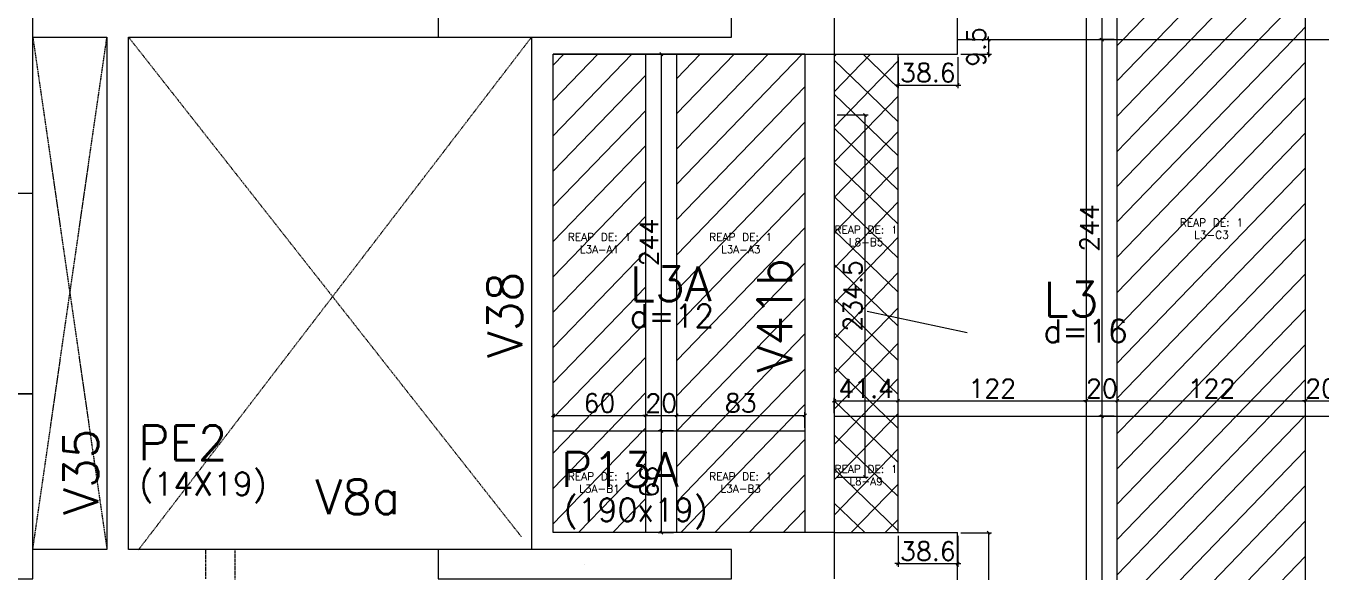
# Model space of a CAD drawing. Extents: x -40810 to 33675, y -2018 to 21213.
# Drawn here: x 15713 to 16552, y 14999 to 15353 of the extents above; entities that cross this region are included whole.
import ezdxf
from ezdxf.enums import TextEntityAlignment as Align

# ---------------------------------------------------------------- set-up
doc = ezdxf.new("R2010")
doc.units = 0
doc.linetypes.add('ESTILO_TQS_0001', pattern=[1, 0.7, -0.3])
doc.linetypes.add('TRAZO_HUECO', pattern=[0.75, 0.5, -0.25])
doc.layers.get('0').update_dxf_attribs({"color": 1, "lineweight": 9})
for name, color, linetype in [('1', 5, 'Continuous'), ('10', 7, 'Continuous'), ('12', 3, 'Continuous'), ('13', 7, 'Continuous'), ('201', 7, 'ESTILO_TQS_0001'), ('241', 7, 'TRAZO_HUECO'), ('242', 3, 'Continuous'), ('3', 2, 'Continuous'), ('4', 2, 'Continuous'), ('8', 5, 'Continuous'), ('9', 3, 'Continuous'), ('NOMENCLATURA', 7, 'Continuous'), ('P-NOTAS', 7, 'Continuous'), ('Painéis', 255, 'Continuous')]:
    doc.layers.add(name, color=color, linetype=linetype)
doc.layers.add('REAPROVEITAMENTO', color=251, linetype='Continuous', lineweight=9)
doc.styles.add('Romans', font='romans.shx', dxfattribs={"height": 12})
doc.styles.get("Standard").update_dxf_attribs({"font": 'romans.shx', "width": 0.8})
doc.styles.add('standart', font='txt.shx')
doc.dimstyles.new('cotas', dxfattribs={"dimtxt": 9, "dimasz": 2, "dimexe": 2, "dimexo": 2, "dimgap": 2, "dimtad": 1, "dimdec": 1, "dimzin": 12, "dimdsep": 46, "dimtxsty": 'Romans', "dimblk": 'OBLIQUE', "dimcen": 9, "dimclrd": 4, "dimclre": 4, "dimclrt": 240, "dimaunit": 1, "dimadec": 8, "dimazin": 3, "dimtfac": 1, "dimtdec": 1, "dimtix": 1, "dimtmove": 0, "dimatfit": 2, "dimldrblk": 'OBLIQUE', "dimfxl": 1, "dimtolj": 1, "dimtzin": 0, "dimlwd": -1, "dimlwe": -1, "dimarcsym": 0})
pattern_1 = [(46, (-222.171, -201.545), (-11.419519, 11.027702), [])]
pattern_2 = [(46, (-222.171, -201.545), (-11.419519, 11.027702), []), (136, (-222.171, -201.545), (-11.027702, -11.419519), [])]

# ---------------------------------------------------------------- blocks, each defined once
blk = doc.blocks.new('_Oblique')
at = {"color": 0, "linetype": 'ByBlock', "lineweight": -2}
blk.add_line((-0.5, -0.5), (0.5, 0.5), dxfattribs=at)
blk = doc.blocks.new('*D3907')
at = {"layer": 'Defpoints', "color": 0, "linetype": 'Continuous', "ltscale": 30, "transparency": 16777216}
for p in [(16114.19, 15100.75), (16054.19, 15090.75), (16114.19, 15090.75)]:
    blk.add_point(p, dxfattribs=at)
at = {"layer": 'P-NOTAS', "color": 4, "linetype": 'Continuous', "ltscale": 30, "transparency": 16777216}
for p, q in [((16054.19, 15092.75), (16054.19, 15102.75)), ((16054.19, 15100.75), (16114.19, 15100.75)), ((16114.19, 15092.75), (16114.19, 15102.75))]:
    blk.add_line(p, q, dxfattribs=at)
at = {"layer": 'P-NOTAS', "color": 4, "linetype": 'Continuous', "ltscale": 30, "transparency": 16777216, "xscale": 2, "yscale": 2, "zscale": 2, "rotation": 180}
blk.add_blockref('_Oblique', (16054.19, 15100.75), dxfattribs=at)
at = {"layer": 'P-NOTAS', "color": 4, "linetype": 'Continuous', "ltscale": 30, "transparency": 16777216, "xscale": 2, "yscale": 2, "zscale": 2}
blk.add_blockref('_Oblique', (16114.19, 15100.75), dxfattribs=at)
at = {"layer": 'P-NOTAS', "color": 240, "linetype": 'Continuous', "ltscale": 30, "transparency": 16777216, "insert": (16084.19, 15108.75), "char_height": 12, "attachment_point": 5, "style": 'Romans'}
blk.add_mtext('\\A1;60', dxfattribs=at)
blk = doc.blocks.new('*D3908')
at = {"layer": 'Defpoints', "color": 0, "linetype": 'Continuous', "ltscale": 30, "transparency": 16777216}
for p in [(16134.19, 15100.75), (16114.19, 15090.75), (16134.19, 15090.75)]:
    blk.add_point(p, dxfattribs=at)
at = {"layer": 'P-NOTAS', "color": 4, "linetype": 'Continuous', "ltscale": 30, "transparency": 16777216}
for p, q in [((16114.19, 15100.75), (16112.19, 15100.75)), ((16114.19, 15092.75), (16114.19, 15102.75)), ((16114.19, 15100.75), (16134.19, 15100.75)), ((16134.19, 15092.75), (16134.19, 15102.75)), ((16134.19, 15100.75), (16136.19, 15100.75))]:
    blk.add_line(p, q, dxfattribs=at)
at = {"layer": 'P-NOTAS', "color": 4, "linetype": 'Continuous', "ltscale": 30, "transparency": 16777216, "xscale": 2, "yscale": 2, "zscale": 2}
blk.add_blockref('_Oblique', (16114.19, 15100.75), dxfattribs=at)
at = {"layer": 'P-NOTAS', "color": 4, "linetype": 'Continuous', "ltscale": 30, "transparency": 16777216, "xscale": 2, "yscale": 2, "zscale": 2, "rotation": 180}
blk.add_blockref('_Oblique', (16134.19, 15100.75), dxfattribs=at)
at = {"layer": 'P-NOTAS', "color": 240, "linetype": 'Continuous', "ltscale": 30, "transparency": 16777216, "insert": (16124.19, 15108.75), "char_height": 12, "attachment_point": 5, "style": 'Romans'}
blk.add_mtext('\\A1;20', dxfattribs=at)
blk = doc.blocks.new('*D3909')
at = {"layer": 'Defpoints', "color": 0, "linetype": 'Continuous', "ltscale": 30, "transparency": 16777216}
for p in [(16217.19, 15100.75), (16134.19, 15090.75), (16217.19, 15090.75)]:
    blk.add_point(p, dxfattribs=at)
at = {"layer": 'P-NOTAS', "color": 4, "linetype": 'Continuous', "ltscale": 30, "transparency": 16777216}
for p, q in [((16134.19, 15092.75), (16134.19, 15102.75)), ((16134.19, 15100.75), (16217.19, 15100.75)), ((16217.19, 15092.75), (16217.19, 15102.75))]:
    blk.add_line(p, q, dxfattribs=at)
at = {"layer": 'P-NOTAS', "color": 4, "linetype": 'Continuous', "ltscale": 30, "transparency": 16777216, "xscale": 2, "yscale": 2, "zscale": 2, "rotation": 180}
blk.add_blockref('_Oblique', (16134.19, 15100.75), dxfattribs=at)
at = {"layer": 'P-NOTAS', "color": 4, "linetype": 'Continuous', "ltscale": 30, "transparency": 16777216, "xscale": 2, "yscale": 2, "zscale": 2}
blk.add_blockref('_Oblique', (16217.19, 15100.75), dxfattribs=at)
at = {"layer": 'P-NOTAS', "color": 240, "linetype": 'Continuous', "ltscale": 30, "transparency": 16777216, "insert": (16175.69, 15108.75), "char_height": 12, "attachment_point": 5, "style": 'Romans'}
blk.add_mtext('\\A1;83', dxfattribs=at)
blk = doc.blocks.new('*D3910')
at = {"layer": 'Defpoints', "color": 0, "linetype": 'Continuous', "ltscale": 30, "transparency": 16777216}
for p in [(16134.23, 15334.75), (16124.23, 15090.75), (16134.23, 15090.75)]:
    blk.add_point(p, dxfattribs=at)
at = {"layer": 'P-NOTAS', "color": 4, "linetype": 'Continuous', "ltscale": 30, "transparency": 16777216}
for p, q in [((16132.23, 15334.75), (16122.23, 15334.75)), ((16124.23, 15334.75), (16124.23, 15090.75)), ((16132.23, 15090.75), (16122.23, 15090.75))]:
    blk.add_line(p, q, dxfattribs=at)
at = {"layer": 'P-NOTAS', "color": 4, "linetype": 'Continuous', "ltscale": 30, "transparency": 16777216, "xscale": 2, "yscale": 2, "zscale": 2}
for p, rotation in [((16124.23, 15334.75), 90), ((16124.23, 15090.75), 270)]:
    blk.add_blockref('_Oblique', p, dxfattribs=dict(at, rotation=rotation))
at = {"layer": 'P-NOTAS', "color": 240, "linetype": 'Continuous', "ltscale": 30, "transparency": 16777216, "insert": (16116.23, 15212.75), "char_height": 12, "attachment_point": 5, "rotation": 90, "style": 'Romans'}
blk.add_mtext('\\A1;244', dxfattribs=at)
blk = doc.blocks.new('*D3911')
at = {"layer": 'Defpoints', "color": 0, "linetype": 'Continuous', "ltscale": 30, "transparency": 16777216}
for p in [(16134.23, 15090.75), (16124.23, 15024.75), (16134.23, 15024.75)]:
    blk.add_point(p, dxfattribs=at)
at = {"layer": 'P-NOTAS', "color": 4, "linetype": 'Continuous', "ltscale": 30, "transparency": 16777216}
for p, q in [((16132.23, 15090.75), (16122.23, 15090.75)), ((16124.23, 15090.75), (16124.23, 15024.75)), ((16132.23, 15024.75), (16122.23, 15024.75))]:
    blk.add_line(p, q, dxfattribs=at)
at = {"layer": 'P-NOTAS', "color": 4, "linetype": 'Continuous', "ltscale": 30, "transparency": 16777216, "xscale": 2, "yscale": 2, "zscale": 2}
for p, rotation in [((16124.23, 15090.75), 90), ((16124.23, 15024.75), 270)]:
    blk.add_blockref('_Oblique', p, dxfattribs=dict(at, rotation=rotation))
at = {"layer": 'P-NOTAS', "color": 240, "linetype": 'Continuous', "ltscale": 30, "transparency": 16777216, "insert": (16116.23, 15057.75), "char_height": 12, "attachment_point": 5, "rotation": 90, "style": 'Romans'}
blk.add_mtext('\\A1;66', dxfattribs=at)
blk = doc.blocks.new('*D3949')
at = {"layer": 'Defpoints', "color": 0, "linetype": 'Continuous', "ltscale": 30, "transparency": 16777216}
for p in [(16316.19, 15344.21), (16316.19, 15334.75), (16336.19, 15334.75)]:
    blk.add_point(p, dxfattribs=at)
at = {"layer": 'P-NOTAS', "color": 4, "linetype": 'Continuous', "ltscale": 30, "transparency": 16777216}
for p, q in [((16318.19, 15344.21), (16338.19, 15344.21)), ((16336.19, 15344.21), (16336.19, 15346.21)), ((16336.19, 15344.21), (16336.19, 15334.75)), ((16318.19, 15334.75), (16338.19, 15334.75)), ((16336.19, 15334.75), (16336.19, 15332.75))]:
    blk.add_line(p, q, dxfattribs=at)
at = {"layer": 'P-NOTAS', "color": 4, "linetype": 'Continuous', "ltscale": 30, "transparency": 16777216, "xscale": 2, "yscale": 2, "zscale": 2}
for p, rotation in [((16336.19, 15344.21), 270), ((16336.19, 15334.75), 90)]:
    blk.add_blockref('_Oblique', p, dxfattribs=dict(at, rotation=rotation))
at = {"layer": 'P-NOTAS', "color": 240, "linetype": 'Continuous', "ltscale": 30, "transparency": 16777216, "insert": (16328.19, 15339.48), "char_height": 12, "attachment_point": 5, "rotation": 90, "style": 'Romans'}
blk.add_mtext('\\A1;9.5', dxfattribs=at)
blk = doc.blocks.new('*D3950')
at = {"layer": 'Defpoints', "color": 0, "linetype": 'Continuous', "ltscale": 30, "transparency": 16777216}
for p in [(16277.58, 15334.75), (16316.19, 15334.75), (16316.19, 15314.75)]:
    blk.add_point(p, dxfattribs=at)
at = {"layer": 'P-NOTAS', "color": 4, "linetype": 'Continuous', "ltscale": 30, "transparency": 16777216}
for p, q in [((16277.58, 15332.75), (16277.58, 15312.75)), ((16316.19, 15332.75), (16316.19, 15312.75)), ((16277.58, 15314.75), (16275.58, 15314.75)), ((16277.58, 15314.75), (16316.19, 15314.75)), ((16316.19, 15314.75), (16318.19, 15314.75))]:
    blk.add_line(p, q, dxfattribs=at)
at = {"layer": 'P-NOTAS', "color": 4, "linetype": 'Continuous', "ltscale": 30, "transparency": 16777216, "xscale": 2, "yscale": 2, "zscale": 2}
blk.add_blockref('_Oblique', (16277.58, 15314.75), dxfattribs=at)
at = {"layer": 'P-NOTAS', "color": 4, "linetype": 'Continuous', "ltscale": 30, "transparency": 16777216, "xscale": 2, "yscale": 2, "zscale": 2, "rotation": 180}
blk.add_blockref('_Oblique', (16316.19, 15314.75), dxfattribs=at)
at = {"layer": 'P-NOTAS', "color": 240, "linetype": 'Continuous', "ltscale": 30, "transparency": 16777216, "insert": (16296.88, 15322.75), "char_height": 12, "attachment_point": 5, "style": 'Romans'}
blk.add_mtext('\\A1;38.6', dxfattribs=at)
blk = doc.blocks.new('*D3951')
at = {"layer": 'Defpoints', "color": 0, "linetype": 'Continuous', "ltscale": 30, "transparency": 16777216}
for p in [(16277.58, 15024.75), (16316.19, 15024.75), (16316.19, 15004.75)]:
    blk.add_point(p, dxfattribs=at)
at = {"layer": 'P-NOTAS', "color": 4, "linetype": 'Continuous', "ltscale": 30, "transparency": 16777216}
for p, q in [((16277.58, 15022.75), (16277.58, 15002.75)), ((16316.19, 15022.75), (16316.19, 15002.75)), ((16277.58, 15004.75), (16275.58, 15004.75)), ((16277.58, 15004.75), (16316.19, 15004.75)), ((16316.19, 15004.75), (16318.19, 15004.75))]:
    blk.add_line(p, q, dxfattribs=at)
at = {"layer": 'P-NOTAS', "color": 4, "linetype": 'Continuous', "ltscale": 30, "transparency": 16777216, "xscale": 2, "yscale": 2, "zscale": 2}
blk.add_blockref('_Oblique', (16277.58, 15004.75), dxfattribs=at)
at = {"layer": 'P-NOTAS', "color": 4, "linetype": 'Continuous', "ltscale": 30, "transparency": 16777216, "xscale": 2, "yscale": 2, "zscale": 2, "rotation": 180}
blk.add_blockref('_Oblique', (16316.19, 15004.75), dxfattribs=at)
at = {"layer": 'P-NOTAS', "color": 240, "linetype": 'Continuous', "ltscale": 30, "transparency": 16777216, "insert": (16296.88, 15012.75), "char_height": 12, "attachment_point": 5, "style": 'Romans'}
blk.add_mtext('\\A1;38.6', dxfattribs=at)
blk = doc.blocks.new('*D3952')
at = {"layer": 'Defpoints', "color": 0, "linetype": 'Continuous', "ltscale": 30, "transparency": 16777216}
for p in [(16316.19, 15024.75), (16316.19, 14856.21), (16336.19, 14856.21)]:
    blk.add_point(p, dxfattribs=at)
at = {"layer": 'P-NOTAS', "color": 4, "linetype": 'Continuous', "ltscale": 30, "transparency": 16777216}
for p, q in [((16318.19, 15024.75), (16338.19, 15024.75)), ((16336.19, 15024.75), (16336.19, 14856.21)), ((16318.19, 14856.21), (16338.19, 14856.21))]:
    blk.add_line(p, q, dxfattribs=at)
at = {"layer": 'P-NOTAS', "color": 4, "linetype": 'Continuous', "ltscale": 30, "transparency": 16777216, "xscale": 2, "yscale": 2, "zscale": 2}
for p, rotation in [((16336.19, 15024.75), 90), ((16336.19, 14856.21), 270)]:
    blk.add_blockref('_Oblique', p, dxfattribs=dict(at, rotation=rotation))
at = {"layer": 'P-NOTAS', "color": 240, "linetype": 'Continuous', "ltscale": 30, "transparency": 16777216, "insert": (16328.19, 14940.48), "char_height": 12, "attachment_point": 5, "rotation": 90, "style": 'Romans'}
blk.add_mtext('\\A1;168.5', dxfattribs=at)
blk = doc.blocks.new('*D3955')
at = {"layer": 'Defpoints', "color": 0, "linetype": 'Continuous', "ltscale": 30, "transparency": 16777216}
for p in [(16277.58, 15110.24), (16236.19, 15100.24), (16277.58, 15100.24)]:
    blk.add_point(p, dxfattribs=at)
at = {"layer": 'P-NOTAS', "color": 4, "linetype": 'Continuous', "ltscale": 30, "transparency": 16777216}
for p, q in [((16236.19, 15102.24), (16236.19, 15112.24)), ((16236.19, 15110.24), (16277.58, 15110.24)), ((16277.58, 15102.24), (16277.58, 15112.24))]:
    blk.add_line(p, q, dxfattribs=at)
at = {"layer": 'P-NOTAS', "color": 4, "linetype": 'Continuous', "ltscale": 30, "transparency": 16777216, "xscale": 2, "yscale": 2, "zscale": 2, "rotation": 180}
blk.add_blockref('_Oblique', (16236.19, 15110.24), dxfattribs=at)
at = {"layer": 'P-NOTAS', "color": 4, "linetype": 'Continuous', "ltscale": 30, "transparency": 16777216, "xscale": 2, "yscale": 2, "zscale": 2}
blk.add_blockref('_Oblique', (16277.58, 15110.24), dxfattribs=at)
at = {"layer": 'P-NOTAS', "color": 240, "linetype": 'Continuous', "ltscale": 30, "transparency": 16777216, "insert": (16256.88, 15118.24), "char_height": 12, "attachment_point": 5, "style": 'Romans'}
blk.add_mtext('\\A1;41.4', dxfattribs=at)
blk = doc.blocks.new('*D3956')
at = {"layer": 'Defpoints', "color": 0, "linetype": 'Continuous', "ltscale": 30, "transparency": 16777216}
for p in [(16399.58, 15110.24), (16277.58, 15100.24), (16399.58, 15100.24)]:
    blk.add_point(p, dxfattribs=at)
at = {"layer": 'P-NOTAS', "color": 4, "linetype": 'Continuous', "ltscale": 30, "transparency": 16777216}
for p, q in [((16277.58, 15102.24), (16277.58, 15112.24)), ((16277.58, 15110.24), (16399.58, 15110.24)), ((16399.58, 15102.24), (16399.58, 15112.24))]:
    blk.add_line(p, q, dxfattribs=at)
at = {"layer": 'P-NOTAS', "color": 4, "linetype": 'Continuous', "ltscale": 30, "transparency": 16777216, "xscale": 2, "yscale": 2, "zscale": 2, "rotation": 180}
blk.add_blockref('_Oblique', (16277.58, 15110.24), dxfattribs=at)
at = {"layer": 'P-NOTAS', "color": 4, "linetype": 'Continuous', "ltscale": 30, "transparency": 16777216, "xscale": 2, "yscale": 2, "zscale": 2}
blk.add_blockref('_Oblique', (16399.58, 15110.24), dxfattribs=at)
at = {"layer": 'P-NOTAS', "color": 240, "linetype": 'Continuous', "ltscale": 30, "transparency": 16777216, "insert": (16338.58, 15118.24), "char_height": 12, "attachment_point": 5, "style": 'Romans'}
blk.add_mtext('\\A1;122', dxfattribs=at)
blk = doc.blocks.new('*D3957')
at = {"layer": 'Defpoints', "color": 0, "linetype": 'Continuous', "ltscale": 30, "transparency": 16777216}
for p in [(16419.58, 15110.24), (16399.58, 15100.24), (16419.58, 15100.24)]:
    blk.add_point(p, dxfattribs=at)
at = {"layer": 'P-NOTAS', "color": 4, "linetype": 'Continuous', "ltscale": 30, "transparency": 16777216}
for p, q in [((16399.58, 15110.24), (16397.58, 15110.24)), ((16399.58, 15102.24), (16399.58, 15112.24)), ((16399.58, 15110.24), (16419.58, 15110.24)), ((16419.58, 15102.24), (16419.58, 15112.24)), ((16419.58, 15110.24), (16421.58, 15110.24))]:
    blk.add_line(p, q, dxfattribs=at)
at = {"layer": 'P-NOTAS', "color": 4, "linetype": 'Continuous', "ltscale": 30, "transparency": 16777216, "xscale": 2, "yscale": 2, "zscale": 2}
blk.add_blockref('_Oblique', (16399.58, 15110.24), dxfattribs=at)
at = {"layer": 'P-NOTAS', "color": 4, "linetype": 'Continuous', "ltscale": 30, "transparency": 16777216, "xscale": 2, "yscale": 2, "zscale": 2, "rotation": 180}
blk.add_blockref('_Oblique', (16419.58, 15110.24), dxfattribs=at)
at = {"layer": 'P-NOTAS', "color": 240, "linetype": 'Continuous', "ltscale": 30, "transparency": 16777216, "insert": (16409.58, 15118.24), "char_height": 12, "attachment_point": 5, "style": 'Romans'}
blk.add_mtext('\\A1;20', dxfattribs=at)
blk = doc.blocks.new('*D3958')
at = {"layer": 'Defpoints', "color": 0, "linetype": 'Continuous', "ltscale": 30, "transparency": 16777216}
for p in [(16541.58, 15110.24), (16419.58, 15100.24), (16541.58, 15100.24)]:
    blk.add_point(p, dxfattribs=at)
at = {"layer": 'P-NOTAS', "color": 4, "linetype": 'Continuous', "ltscale": 30, "transparency": 16777216}
for p, q in [((16419.58, 15102.24), (16419.58, 15112.24)), ((16419.58, 15110.24), (16541.58, 15110.24)), ((16541.58, 15102.24), (16541.58, 15112.24))]:
    blk.add_line(p, q, dxfattribs=at)
at = {"layer": 'P-NOTAS', "color": 4, "linetype": 'Continuous', "ltscale": 30, "transparency": 16777216, "xscale": 2, "yscale": 2, "zscale": 2, "rotation": 180}
blk.add_blockref('_Oblique', (16419.58, 15110.24), dxfattribs=at)
at = {"layer": 'P-NOTAS', "color": 4, "linetype": 'Continuous', "ltscale": 30, "transparency": 16777216, "xscale": 2, "yscale": 2, "zscale": 2}
blk.add_blockref('_Oblique', (16541.58, 15110.24), dxfattribs=at)
at = {"layer": 'P-NOTAS', "color": 240, "linetype": 'Continuous', "ltscale": 30, "transparency": 16777216, "insert": (16480.58, 15118.24), "char_height": 12, "attachment_point": 5, "style": 'Romans'}
blk.add_mtext('\\A1;122', dxfattribs=at)
blk = doc.blocks.new('*D3959')
at = {"layer": 'Defpoints', "color": 0, "linetype": 'Continuous', "ltscale": 30, "transparency": 16777216}
for p in [(16561.58, 15110.24), (16541.58, 15100.24), (16561.58, 15100.24)]:
    blk.add_point(p, dxfattribs=at)
at = {"layer": 'P-NOTAS', "color": 4, "linetype": 'Continuous', "ltscale": 30, "transparency": 16777216}
for p, q in [((16541.58, 15110.24), (16539.58, 15110.24)), ((16541.58, 15102.24), (16541.58, 15112.24)), ((16541.58, 15110.24), (16561.58, 15110.24)), ((16561.58, 15102.24), (16561.58, 15112.24)), ((16561.58, 15110.24), (16563.58, 15110.24))]:
    blk.add_line(p, q, dxfattribs=at)
at = {"layer": 'P-NOTAS', "color": 4, "linetype": 'Continuous', "ltscale": 30, "transparency": 16777216, "xscale": 2, "yscale": 2, "zscale": 2}
blk.add_blockref('_Oblique', (16541.58, 15110.24), dxfattribs=at)
at = {"layer": 'P-NOTAS', "color": 4, "linetype": 'Continuous', "ltscale": 30, "transparency": 16777216, "xscale": 2, "yscale": 2, "zscale": 2, "rotation": 180}
blk.add_blockref('_Oblique', (16561.58, 15110.24), dxfattribs=at)
at = {"layer": 'P-NOTAS', "color": 240, "linetype": 'Continuous', "ltscale": 30, "transparency": 16777216, "insert": (16551.58, 15118.24), "char_height": 12, "attachment_point": 5, "style": 'Romans'}
blk.add_mtext('\\A1;20', dxfattribs=at)
blk = doc.blocks.new('*D3962')
at = {"layer": 'Defpoints', "color": 0, "linetype": 'Continuous', "ltscale": 30, "transparency": 16777216}
for p in [(16419.53, 15588.21), (16409.53, 15344.21), (16419.53, 15344.21)]:
    blk.add_point(p, dxfattribs=at)
at = {"layer": 'P-NOTAS', "color": 4, "linetype": 'Continuous', "ltscale": 30, "transparency": 16777216}
for p, q in [((16417.53, 15588.21), (16407.53, 15588.21)), ((16409.53, 15588.21), (16409.53, 15344.21)), ((16417.53, 15344.21), (16407.53, 15344.21))]:
    blk.add_line(p, q, dxfattribs=at)
at = {"layer": 'P-NOTAS', "color": 4, "linetype": 'Continuous', "ltscale": 30, "transparency": 16777216, "xscale": 2, "yscale": 2, "zscale": 2}
for p, rotation in [((16409.53, 15588.21), 90), ((16409.53, 15344.21), 270)]:
    blk.add_blockref('_Oblique', p, dxfattribs=dict(at, rotation=rotation))
at = {"layer": 'P-NOTAS', "color": 240, "linetype": 'Continuous', "ltscale": 30, "transparency": 16777216, "insert": (16401.53, 15466.21), "char_height": 12, "attachment_point": 5, "rotation": 90, "style": 'Romans'}
blk.add_mtext('\\A1;244', dxfattribs=at)
blk = doc.blocks.new('*D3963')
at = {"layer": 'Defpoints', "color": 0, "linetype": 'Continuous', "ltscale": 30, "transparency": 16777216}
for p in [(16419.53, 15344.21), (16409.53, 15100.21), (16419.53, 15100.21)]:
    blk.add_point(p, dxfattribs=at)
at = {"layer": 'P-NOTAS', "color": 4, "linetype": 'Continuous', "ltscale": 30, "transparency": 16777216}
for p, q in [((16417.53, 15344.21), (16407.53, 15344.21)), ((16409.53, 15344.21), (16409.53, 15100.21)), ((16417.53, 15100.21), (16407.53, 15100.21))]:
    blk.add_line(p, q, dxfattribs=at)
at = {"layer": 'P-NOTAS', "color": 4, "linetype": 'Continuous', "ltscale": 30, "transparency": 16777216, "xscale": 2, "yscale": 2, "zscale": 2}
for p, rotation in [((16409.53, 15344.21), 90), ((16409.53, 15100.21), 270)]:
    blk.add_blockref('_Oblique', p, dxfattribs=dict(at, rotation=rotation))
at = {"layer": 'P-NOTAS', "color": 240, "linetype": 'Continuous', "ltscale": 30, "transparency": 16777216, "insert": (16401.53, 15222.21), "char_height": 12, "attachment_point": 5, "rotation": 90, "style": 'Romans'}
blk.add_mtext('\\A1;244', dxfattribs=at)
blk = doc.blocks.new('*D3964')
at = {"layer": 'Defpoints', "color": 0, "linetype": 'Continuous', "ltscale": 30, "transparency": 16777216}
for p in [(16419.53, 15100.21), (16409.53, 14856.21), (16419.53, 14856.21)]:
    blk.add_point(p, dxfattribs=at)
at = {"layer": 'P-NOTAS', "color": 4, "linetype": 'Continuous', "ltscale": 30, "transparency": 16777216}
for p, q in [((16417.53, 15100.21), (16407.53, 15100.21)), ((16409.53, 15100.21), (16409.53, 14856.21)), ((16417.53, 14856.21), (16407.53, 14856.21))]:
    blk.add_line(p, q, dxfattribs=at)
at = {"layer": 'P-NOTAS', "color": 4, "linetype": 'Continuous', "ltscale": 30, "transparency": 16777216, "xscale": 2, "yscale": 2, "zscale": 2}
for p, rotation in [((16409.53, 15100.21), 90), ((16409.53, 14856.21), 270)]:
    blk.add_blockref('_Oblique', p, dxfattribs=dict(at, rotation=rotation))
at = {"layer": 'P-NOTAS', "color": 240, "linetype": 'Continuous', "ltscale": 30, "transparency": 16777216, "insert": (16401.53, 14978.21), "char_height": 12, "attachment_point": 5, "rotation": 90, "style": 'Romans'}
blk.add_mtext('\\A1;244', dxfattribs=at)
blk = doc.blocks.new('*D3967')
at = {"layer": 'Defpoints', "color": 0, "linetype": 'Continuous', "ltscale": 30, "transparency": 16777216}
for p in [(16236.19, 15295.38), (16256.19, 15295.38), (16236.19, 15060.85)]:
    blk.add_point(p, dxfattribs=at)
at = {"layer": 'P-NOTAS', "color": 4, "linetype": 'Continuous', "ltscale": 30, "transparency": 16777216}
for p, q in [((16238.19, 15295.38), (16258.19, 15295.38)), ((16256.19, 15060.85), (16256.19, 15295.38)), ((16238.19, 15060.85), (16258.19, 15060.85))]:
    blk.add_line(p, q, dxfattribs=at)
at = {"layer": 'P-NOTAS', "color": 4, "linetype": 'Continuous', "ltscale": 30, "transparency": 16777216, "xscale": 2, "yscale": 2, "zscale": 2}
for p, rotation in [((16256.19, 15295.38), 90), ((16256.19, 15060.85), 270)]:
    blk.add_blockref('_Oblique', p, dxfattribs=dict(at, rotation=rotation))
at = {"layer": 'P-NOTAS', "color": 240, "linetype": 'Continuous', "ltscale": 30, "transparency": 16777216, "insert": (16248.19, 15178.12), "char_height": 12, "attachment_point": 5, "rotation": 90, "style": 'Romans'}
blk.add_mtext('\\A1;234.5', dxfattribs=at)
blk = doc.blocks.new('*D6445')
at = {"layer": 'Defpoints', "color": 0, "ltscale": 30, "transparency": 16777216}
for p in [(16114.19, 15100.75), (16054.19, 15090.75), (16114.19, 15090.75)]:
    blk.add_point(p, dxfattribs=at)
at = {"layer": 'P-NOTAS', "color": 4, "ltscale": 30, "transparency": 16777216}
for p, q in [((16054.19, 15092.75), (16054.19, 15102.75)), ((16054.19, 15100.75), (16114.19, 15100.75)), ((16114.19, 15092.75), (16114.19, 15102.75))]:
    blk.add_line(p, q, dxfattribs=at)
at = {"layer": 'P-NOTAS', "color": 4, "ltscale": 30, "transparency": 16777216, "xscale": 2, "yscale": 2, "zscale": 2, "rotation": 180}
blk.add_blockref('_Oblique', (16054.19, 15100.75), dxfattribs=at)
at = {"layer": 'P-NOTAS', "color": 4, "ltscale": 30, "transparency": 16777216, "xscale": 2, "yscale": 2, "zscale": 2}
blk.add_blockref('_Oblique', (16114.19, 15100.75), dxfattribs=at)
at = {"layer": 'P-NOTAS', "color": 240, "ltscale": 30, "transparency": 16777216, "insert": (16084.19, 15108.75), "char_height": 12, "attachment_point": 5, "style": 'Romans'}
blk.add_mtext('\\A1;60', dxfattribs=at)
blk = doc.blocks.new('*D6446')
at = {"layer": 'Defpoints', "color": 0, "ltscale": 30, "transparency": 16777216}
for p in [(16134.19, 15100.75), (16114.19, 15090.75), (16134.19, 15090.75)]:
    blk.add_point(p, dxfattribs=at)
at = {"layer": 'P-NOTAS', "color": 4, "ltscale": 30, "transparency": 16777216}
for p, q in [((16114.19, 15100.75), (16112.19, 15100.75)), ((16114.19, 15092.75), (16114.19, 15102.75)), ((16114.19, 15100.75), (16134.19, 15100.75)), ((16134.19, 15092.75), (16134.19, 15102.75)), ((16134.19, 15100.75), (16136.19, 15100.75))]:
    blk.add_line(p, q, dxfattribs=at)
at = {"layer": 'P-NOTAS', "color": 4, "ltscale": 30, "transparency": 16777216, "xscale": 2, "yscale": 2, "zscale": 2}
blk.add_blockref('_Oblique', (16114.19, 15100.75), dxfattribs=at)
at = {"layer": 'P-NOTAS', "color": 4, "ltscale": 30, "transparency": 16777216, "xscale": 2, "yscale": 2, "zscale": 2, "rotation": 180}
blk.add_blockref('_Oblique', (16134.19, 15100.75), dxfattribs=at)
at = {"layer": 'P-NOTAS', "color": 240, "ltscale": 30, "transparency": 16777216, "insert": (16124.19, 15108.75), "char_height": 12, "attachment_point": 5, "style": 'Romans'}
blk.add_mtext('\\A1;20', dxfattribs=at)
blk = doc.blocks.new('*D6447')
at = {"layer": 'Defpoints', "color": 0, "ltscale": 30, "transparency": 16777216}
for p in [(16217.19, 15100.75), (16134.19, 15090.75), (16217.19, 15090.75)]:
    blk.add_point(p, dxfattribs=at)
at = {"layer": 'P-NOTAS', "color": 4, "ltscale": 30, "transparency": 16777216}
for p, q in [((16134.19, 15092.75), (16134.19, 15102.75)), ((16134.19, 15100.75), (16217.19, 15100.75)), ((16217.19, 15092.75), (16217.19, 15102.75))]:
    blk.add_line(p, q, dxfattribs=at)
at = {"layer": 'P-NOTAS', "color": 4, "ltscale": 30, "transparency": 16777216, "xscale": 2, "yscale": 2, "zscale": 2, "rotation": 180}
blk.add_blockref('_Oblique', (16134.19, 15100.75), dxfattribs=at)
at = {"layer": 'P-NOTAS', "color": 4, "ltscale": 30, "transparency": 16777216, "xscale": 2, "yscale": 2, "zscale": 2}
blk.add_blockref('_Oblique', (16217.19, 15100.75), dxfattribs=at)
at = {"layer": 'P-NOTAS', "color": 240, "ltscale": 30, "transparency": 16777216, "insert": (16175.69, 15108.75), "char_height": 12, "attachment_point": 5, "style": 'Romans'}
blk.add_mtext('\\A1;83', dxfattribs=at)
blk = doc.blocks.new('*D6448')
at = {"layer": 'Defpoints', "color": 0, "ltscale": 30, "transparency": 16777216}
for p in [(16134.23, 15334.75), (16124.23, 15090.75), (16134.23, 15090.75)]:
    blk.add_point(p, dxfattribs=at)
at = {"layer": 'P-NOTAS', "color": 4, "ltscale": 30, "transparency": 16777216}
for p, q in [((16132.23, 15334.75), (16122.23, 15334.75)), ((16124.23, 15334.75), (16124.23, 15090.75)), ((16132.23, 15090.75), (16122.23, 15090.75))]:
    blk.add_line(p, q, dxfattribs=at)
at = {"layer": 'P-NOTAS', "color": 4, "ltscale": 30, "transparency": 16777216, "xscale": 2, "yscale": 2, "zscale": 2}
for p, rotation in [((16124.23, 15334.75), 90), ((16124.23, 15090.75), 270)]:
    blk.add_blockref('_Oblique', p, dxfattribs=dict(at, rotation=rotation))
at = {"layer": 'P-NOTAS', "color": 240, "ltscale": 30, "transparency": 16777216, "insert": (16116.23, 15212.75), "char_height": 12, "attachment_point": 5, "rotation": 90, "style": 'Romans'}
blk.add_mtext('\\A1;244', dxfattribs=at)
blk = doc.blocks.new('*D6449')
at = {"layer": 'Defpoints', "color": 0, "ltscale": 30, "transparency": 16777216}
for p in [(16134.23, 15090.75), (16124.23, 15024.75), (16134.23, 15024.75)]:
    blk.add_point(p, dxfattribs=at)
at = {"layer": 'P-NOTAS', "color": 4, "ltscale": 30, "transparency": 16777216}
for p, q in [((16132.23, 15090.75), (16122.23, 15090.75)), ((16124.23, 15090.75), (16124.23, 15024.75)), ((16132.23, 15024.75), (16122.23, 15024.75))]:
    blk.add_line(p, q, dxfattribs=at)
at = {"layer": 'P-NOTAS', "color": 4, "ltscale": 30, "transparency": 16777216, "xscale": 2, "yscale": 2, "zscale": 2}
for p, rotation in [((16124.23, 15090.75), 90), ((16124.23, 15024.75), 270)]:
    blk.add_blockref('_Oblique', p, dxfattribs=dict(at, rotation=rotation))
at = {"layer": 'P-NOTAS', "color": 240, "ltscale": 30, "transparency": 16777216, "insert": (16116.23, 15057.75), "char_height": 12, "attachment_point": 5, "rotation": 90, "style": 'Romans'}
blk.add_mtext('\\A1;66', dxfattribs=at)

msp = doc.modelspace()

# ---------------------------------------------------------------- hatches: boundary and pattern name
at = {"layer": 'REAPROVEITAMENTO', "linetype": 'Continuous', "ltscale": 30, "true_color": 0xf8d731, "transparency": 33554687}
h = msp.add_hatch(dxfattribs=at)
h.set_pattern_fill('ANSI31', color=40, scale=5, angle=1)
h.set_pattern_definition(pattern_1)
h.paths.add_polyline_path([(16541.576, 15588.213), (16419.576, 15588.213), (16419.576, 15344.213), (16541.576, 15344.213)])
h = msp.add_hatch(dxfattribs=at)
h.set_pattern_fill('ANSI31', color=40, scale=5, angle=1)
h.set_pattern_definition(pattern_1)
h.paths.add_polyline_path([(16541.576, 15344.213), (16419.576, 15344.213), (16419.576, 15100.213), (16541.576, 15100.213)])
h = msp.add_hatch(dxfattribs=at)
h.set_pattern_fill('ANSI31', color=40, scale=5, angle=1)
h.set_pattern_definition(pattern_1)
h.paths.add_polyline_path([(16114.185, 15334.75), (16054.156, 15334.75), (16054.156, 15090.75), (16114.185, 15090.75)])
at = {"layer": 'REAPROVEITAMENTO', "ltscale": 30, "transparency": 33554687}
h = msp.add_hatch(dxfattribs=at)
h.set_pattern_fill('ANSI31', color=0, scale=5, angle=1)
h.set_pattern_definition(pattern_1)
h.paths.add_polyline_path([(16114.185, 15334.75), (16054.156, 15334.75), (16054.156, 15090.75), (16114.185, 15090.75)])
at = {"layer": 'REAPROVEITAMENTO', "linetype": 'Continuous', "ltscale": 30, "true_color": 0xf8d731, "transparency": 33554687}
h = msp.add_hatch(dxfattribs=at)
h.set_pattern_fill('ANSI31', color=40, scale=5, angle=1)
h.set_pattern_definition(pattern_1)
h.paths.add_polyline_path([(16217.157, 15334.75), (16134.185, 15334.75), (16134.185, 15090.75), (16217.157, 15090.75)])
at = {"layer": 'REAPROVEITAMENTO', "ltscale": 30, "transparency": 33554687}
h = msp.add_hatch(dxfattribs=at)
h.set_pattern_fill('ANSI31', color=0, scale=5, angle=1)
h.set_pattern_definition(pattern_1)
h.paths.add_polyline_path([(16217.157, 15334.75), (16134.185, 15334.75), (16134.185, 15090.75), (16217.157, 15090.75)])
at = {"layer": 'REAPROVEITAMENTO', "linetype": 'Continuous', "ltscale": 30, "true_color": 0xf8d731, "transparency": 33554687}
h = msp.add_hatch(dxfattribs=at)
h.set_pattern_fill('ANSI37', color=40, scale=5, angle=1)
h.set_pattern_definition(pattern_2)
h.paths.add_polyline_path([(16277.576, 15334.796), (16236.157, 15334.796), (16236.157, 15100.213), (16277.576, 15100.213)])
h = msp.add_hatch(dxfattribs=at)
h.set_pattern_fill('ANSI37', color=40, scale=5, angle=1)
h.set_pattern_definition(pattern_2)
h.paths.add_polyline_path([(16277.576, 15100.213), (16236.157, 15100.213), (16236.157, 15024.796), (16277.576, 15024.796)])
h = msp.add_hatch(dxfattribs=at)
h.set_pattern_fill('ANSI31', color=40, scale=5, angle=1)
h.set_pattern_definition(pattern_1)
h.paths.add_polyline_path([(16541.576, 15100.213), (16419.576, 15100.213), (16419.576, 14856.213), (16541.576, 14856.213)])
h = msp.add_hatch(dxfattribs=at)
h.set_pattern_fill('ANSI31', color=40, scale=5, angle=1)
h.set_pattern_definition(pattern_1)
h.paths.add_polyline_path([(16114.185, 15090.75), (16054.156, 15090.75), (16054.156, 15024.796), (16114.185, 15024.796)])
h.paths.add_polyline_path([(16058.258, 15021.365), (16167.543, 15021.365), (16167.543, 15055.65), (16058.258, 15055.65)], flags=9)
h.paths.add_polyline_path([(16057.893, 15048.792), (16148.429, 15048.792), (16148.429, 15082.542), (16057.893, 15082.542)], flags=9)
at = {"layer": 'REAPROVEITAMENTO', "ltscale": 30, "transparency": 33554687}
h = msp.add_hatch(dxfattribs=at)
h.set_pattern_fill('ANSI31', color=0, scale=5, angle=1)
h.set_pattern_definition(pattern_1)
h.paths.add_polyline_path([(16114.185, 15090.75), (16054.156, 15090.75), (16054.156, 15024.796), (16114.185, 15024.796)])
h.paths.add_polyline_path([(16125.229, 15045.322), (16125.229, 15070.179), (16107.229, 15070.179), (16107.229, 15045.322)], flags=9)
h.paths.add_polyline_path([(16069.602, 15049.5), (16098.769, 15049.5), (16098.769, 15057), (16069.602, 15057)], flags=24)
h.paths.add_polyline_path([(16061.269, 15057.5), (16107.102, 15057.5), (16107.102, 15065), (16061.269, 15065)], flags=24)
h.paths.add_polyline_path([(16058.258, 15021.365), (16167.543, 15021.365), (16167.543, 15055.65), (16058.258, 15055.65)], flags=9)
h.paths.add_polyline_path([(16057.893, 15048.792), (16148.429, 15048.792), (16148.429, 15082.542), (16057.893, 15082.542)], flags=9)
at = {"layer": 'REAPROVEITAMENTO', "linetype": 'Continuous', "ltscale": 30, "true_color": 0xf8d731, "transparency": 33554687}
h = msp.add_hatch(dxfattribs=at)
h.set_pattern_fill('ANSI31', color=40, scale=5, angle=1)
h.set_pattern_definition(pattern_1)
h.paths.add_polyline_path([(16217.157, 15090.75), (16134.185, 15090.75), (16134.185, 15024.796), (16217.157, 15024.796)])
h.paths.add_polyline_path([(16058.258, 15021.365), (16167.543, 15021.365), (16167.543, 15055.65), (16058.258, 15055.65)], flags=9)
h.paths.add_polyline_path([(16057.893, 15048.792), (16148.429, 15048.792), (16148.429, 15082.542), (16057.893, 15082.542)], flags=9)
at = {"layer": 'REAPROVEITAMENTO', "ltscale": 30, "transparency": 33554687}
h = msp.add_hatch(dxfattribs=at)
h.set_pattern_fill('ANSI31', color=0, scale=5, angle=1)
h.set_pattern_definition(pattern_1)
h.paths.add_polyline_path([(16217.157, 15090.75), (16134.185, 15090.75), (16134.185, 15024.796), (16217.157, 15024.796)])
h.paths.add_polyline_path([(16160.269, 15049.5), (16191.102, 15049.5), (16191.102, 15057), (16160.269, 15057)], flags=24)
h.paths.add_polyline_path([(16152.769, 15057.5), (16198.602, 15057.5), (16198.602, 15065), (16152.769, 15065)], flags=24)
h.paths.add_polyline_path([(16058.258, 15021.365), (16167.543, 15021.365), (16167.543, 15055.65), (16058.258, 15055.65)], flags=9)
h.paths.add_polyline_path([(16057.893, 15048.792), (16148.429, 15048.792), (16148.429, 15082.542), (16057.893, 15082.542)], flags=9)

# ---------------------------------------------------------------- linework, layer by layer
at = {"layer": '1'}
for p, q in [((16236.157, 15334.796), (16316.157, 15334.796)), ((16236.157, 15024.796), (16316.157, 15024.796))]:
    msp.add_line(p, q, dxfattribs=at)
for points in [[(16316.157, 15334.796), (16316.157, 15466.26)], [(16236.157, 15364.796), (16236.157, 14994.796)], [(15717.157, 15345.796), (15765.156, 15345.796)], [(15765.156, 15345.796), (15765.156, 15013.796)], [(15779.156, 15345.796), (15979.657, 15345.796)], [(15779.156, 15013.796), (15779.156, 15345.796)], [(16040.156, 15345.796), (16040.156, 15013.796)], [(16054.156, 15334.796), (16236.157, 15334.796)], [(16054.156, 15024.796), (16054.156, 15334.796)], [(16217.157, 15334.796), (16217.157, 15024.796)], [(15717.157, 15114.796), (15717.157, 15244.796)], [(16236.157, 15024.796), (16054.156, 15024.796)], [(16316.157, 14710.429), (16316.157, 15024.796)], [(15765.156, 15013.796), (15717.157, 15013.796)], [(15979.657, 15013.796), (15779.156, 15013.796)]]:
    msp.add_lwpolyline(points, dxfattribs=at)
at = {"layer": '201'}
msp.add_line((15829.157, 14994.796), (15829.157, 15013.796), dxfattribs=at)
msp.add_lwpolyline([(15848.157, 14691.429), (15848.157, 15013.796)], dxfattribs=at)
at = {"layer": '241'}
for p, q in [((15717.157, 15013.796), (15765.156, 15345.796)), ((15717.157, 15345.796), (15765.156, 15013.796)), ((15779.156, 15345.796), (16033.693, 15022.017)), ((15785.656, 15013.796), (16040.156, 15345.796))]:
    msp.add_line(p, q, dxfattribs=at)
at = {"layer": '242'}
msp.add_line((16074.657, 15004.296), (16074.657, 15004.296), dxfattribs=at)
at = {"layer": '3'}
for points in [[(15698.157, 15244.796), (15717.157, 15244.796), (15717.157, 15364.796), (15698.157, 15364.796), (15698.157, 15244.796)], [(15979.657, 15345.796), (16169.657, 15345.796), (16169.657, 15364.796), (15979.657, 15364.796), (15979.657, 15345.796)], [(15698.157, 14994.796), (15717.157, 14994.796), (15717.157, 15114.796), (15698.157, 15114.796), (15698.157, 14994.796)], [(15979.657, 14994.796), (16169.657, 14994.796), (16169.657, 15013.796), (15979.657, 15013.796), (15979.657, 14994.796)]]:
    msp.add_lwpolyline(points, dxfattribs=at)
at = {"layer": '4'}
for p, q in [((15695.157, 15244.796), (15717.157, 15244.796)), ((15695.157, 15114.796), (15717.157, 15114.796)), ((15695.157, 15114.796), (15717.157, 15114.796))]:
    msp.add_line(p, q, dxfattribs=at)
at = {"layer": 'NOMENCLATURA', "linetype": 'Continuous', "ltscale": 30}
msp.add_line((16322.379, 15154.14), (16257.574, 15168.016), dxfattribs=at)
at = {"layer": 'Painéis', "linetype": 'Continuous', "ltscale": 30}
for points in [[(16399.576, 14563.383), (16399.576, 15832.214)], [(16419.576, 14563.383), (16419.576, 15832.214)], [(16541.576, 14563.383), (16541.576, 15832.214)], [(16316.186, 15344.213), (16683.578, 15344.213)], [(16217.186, 15334.75), (16054.185, 15334.75)], [(16114.185, 15024.75), (16114.185, 15334.75)], [(16134.185, 15024.75), (16134.185, 15334.75)], [(16277.576, 15024.75), (16277.576, 15334.75)], [(16236.186, 15100.213), (16683.578, 15100.213)], [(16054.185, 15090.75), (16217.186, 15090.75)]]:
    msp.add_lwpolyline(points, dxfattribs=at)
at = {"layer": 'Painéis', "ltscale": 30}
for points in [[(16217.186, 15334.75), (16054.185, 15334.75)], [(16114.185, 15024.75), (16114.185, 15334.75)], [(16134.185, 15024.75), (16134.185, 15334.75)], [(16054.185, 15090.75), (16217.186, 15090.75)]]:
    msp.add_lwpolyline(points, dxfattribs=at)

# ---------------------------------------------------------------- texts
at = {"layer": '10'}
for s, p in [('L3A', (16103.771, 15174.734)), ('L3', (16371.722, 15164.878))]:
    msp.add_text(s, height=22.5, dxfattribs=at).set_placement(p)
at = {"layer": '12'}
msp.add_text('(190x19)', height=15, dxfattribs=at).set_placement((16061.115, 15032.079))
at = {"layer": '13'}
for s, p in [('d=12', (16103.771, 15157.734)), ('d=16', (16371.722, 15147.878))]:
    msp.add_text(s, height=15, dxfattribs=at).set_placement(p)
at = {"layer": '8'}
for s, p in [('V41b', (16208.89, 15128.525)), ('V38', (16034.104, 15137.904)), ('V35', (15759.531, 15036.296))]:
    msp.add_text(s, height=22.5, rotation=90, dxfattribs=at).set_placement(p)
msp.add_text('V8a', height=22.5, dxfattribs=at).set_placement((15900.156, 15036.769))
at = {"layer": '9'}
for s, height, p in [('PE2', 22.5, (15785.422, 15071.741)), ('P13A', 22.5, (16059.232, 15054.417)), ('(14X19)', 15, (15786.352, 15048.935))]:
    msp.add_text(s, height=height, dxfattribs=at).set_placement(p)
at = {"layer": 'NOMENCLATURA', "linetype": 'Continuous', "ltscale": 30, "style": 'standart'}
for s, p in [('REAP DE: 1', (16480.576, 15225.714)), ('REAP DE: 1', (16084.185, 15216.25)), ('REAP DE: 1', (16175.686, 15216.25)), ('REAP DE: 1', (16256.881, 15220.982)), ('L3-C3', (16480.576, 15217.714)), ('L3A-A1', (16084.185, 15208.25)), ('L3A-A3', (16175.686, 15208.25)), ('L8-B5', (16256.881, 15212.982)), ('REAP DE: 1', (16256.881, 15065.982)), ('REAP DE: 1', (16084.185, 15061.25)), ('REAP DE: 1', (16175.686, 15061.25)), ('L8-A9', (16256.881, 15057.982)), ('L3A-B1', (16084.185, 15053.25)), ('L3A-B3', (16175.686, 15053.25))]:
    msp.add_text(s, height=5, dxfattribs=at).set_placement(p, align=Align.MIDDLE_CENTER)
at = {"layer": 'NOMENCLATURA', "ltscale": 30, "style": 'standart'}
for s, p in [('REAP DE: 1', (16084.185, 15216.25)), ('REAP DE: 1', (16175.686, 15216.25)), ('L3A-A1', (16084.185, 15208.25)), ('L3A-A3', (16175.686, 15208.25)), ('REAP DE: 1', (16084.185, 15061.25)), ('REAP DE: 1', (16175.686, 15061.25)), ('L3A-B1', (16084.185, 15053.25)), ('L3A-B3', (16175.686, 15053.25))]:
    msp.add_text(s, height=5, dxfattribs=at).set_placement(p, align=Align.MIDDLE_CENTER)

# ---------------------------------------------------------------- dimensions: what is measured, and where the dimension line sits
at = {"layer": 'P-NOTAS', "linetype": 'Continuous', "ltscale": 30}
for base, p1, p2, picture, middle in [((16409.529, 15344.214), (16419.529, 15588.214), (16419.529, 15344.214), '*D3962', (16401.529, 15466.214)), ((16336.186, 15334.75), (16316.186, 15344.214), (16316.186, 15334.75), '*D3949', (16328.186, 15339.482)), ((16409.529, 15100.214), (16419.529, 15344.214), (16419.529, 15100.214), '*D3963', (16401.529, 15222.214)), ((16124.229, 15090.75), (16134.229, 15334.75), (16134.229, 15090.75), '*D3910', (16116.229, 15212.75)), ((16256.186, 15295.383), (16236.186, 15060.847), (16236.186, 15295.383), '*D3967', (16248.186, 15178.115)), ((16409.529, 14856.214), (16419.529, 15100.214), (16419.529, 14856.214), '*D3964', (16401.529, 14978.214)), ((16124.229, 15024.75), (16134.229, 15090.75), (16134.229, 15024.75), '*D3911', (16116.229, 15057.75)), ((16336.186, 14856.214), (16316.186, 15024.75), (16316.186, 14856.214), '*D3952', (16328.186, 14940.482))]:
    dim = msp.add_linear_dim(base=base, p1=p1, p2=p2, angle=90, dimstyle='cotas', dxfattribs=at)
    dim.commit()
    dim.dimension.update_dxf_attribs({"geometry": picture, "text_midpoint": middle})
at = {"layer": 'P-NOTAS', "ltscale": 30}
for base, p1, p2, picture, middle in [((16124.229, 15090.75), (16134.229, 15334.75), (16134.229, 15090.75), '*D6448', (16116.229, 15212.75)), ((16124.229, 15024.75), (16134.229, 15090.75), (16134.229, 15024.75), '*D6449', (16116.229, 15057.75))]:
    dim = msp.add_linear_dim(base=base, p1=p1, p2=p2, angle=90, dimstyle='cotas', dxfattribs=at)
    dim.commit()
    dim.dimension.update_dxf_attribs({"geometry": picture, "text_midpoint": middle})
at = {"layer": 'P-NOTAS', "linetype": 'Continuous', "ltscale": 30}
for base, p1, p2, picture, middle in [((16316.186, 15314.75), (16277.576, 15334.75), (16316.186, 15334.75), '*D3950', (16296.881, 15322.75)), ((16277.576, 15110.243), (16236.186, 15100.243), (16277.576, 15100.243), '*D3955', (16256.881, 15118.243)), ((16399.576, 15110.243), (16277.576, 15100.243), (16399.576, 15100.243), '*D3956', (16338.576, 15118.243)), ((16419.576, 15110.243), (16399.576, 15100.243), (16419.576, 15100.243), '*D3957', (16409.576, 15118.243)), ((16541.576, 15110.243), (16419.576, 15100.243), (16541.576, 15100.243), '*D3958', (16480.576, 15118.243)), ((16561.576, 15110.243), (16541.576, 15100.243), (16561.576, 15100.243), '*D3959', (16551.576, 15118.243)), ((16114.185, 15100.746), (16054.185, 15090.746), (16114.185, 15090.746), '*D3907', (16084.185, 15108.746)), ((16134.185, 15100.746), (16114.185, 15090.746), (16134.185, 15090.746), '*D3908', (16124.185, 15108.746)), ((16217.186, 15100.746), (16134.185, 15090.746), (16217.186, 15090.746), '*D3909', (16175.686, 15108.746)), ((16316.186, 15004.75), (16277.576, 15024.75), (16316.186, 15024.75), '*D3951', (16296.881, 15012.75))]:
    dim = msp.add_linear_dim(base=base, p1=p1, p2=p2, dimstyle='cotas', dxfattribs=at)
    dim.commit()
    dim.dimension.update_dxf_attribs({"geometry": picture, "text_midpoint": middle})
at = {"layer": 'P-NOTAS', "ltscale": 30}
for base, p1, p2, picture, middle in [((16114.185, 15100.746), (16054.185, 15090.746), (16114.185, 15090.746), '*D6445', (16084.185, 15108.746)), ((16134.185, 15100.746), (16114.185, 15090.746), (16134.185, 15090.746), '*D6446', (16124.185, 15108.746)), ((16217.186, 15100.746), (16134.185, 15090.746), (16217.186, 15090.746), '*D6447', (16175.686, 15108.746))]:
    dim = msp.add_linear_dim(base=base, p1=p1, p2=p2, dimstyle='cotas', dxfattribs=at)
    dim.commit()
    dim.dimension.update_dxf_attribs({"geometry": picture, "text_midpoint": middle})

doc.saveas('drawing.dxf')
